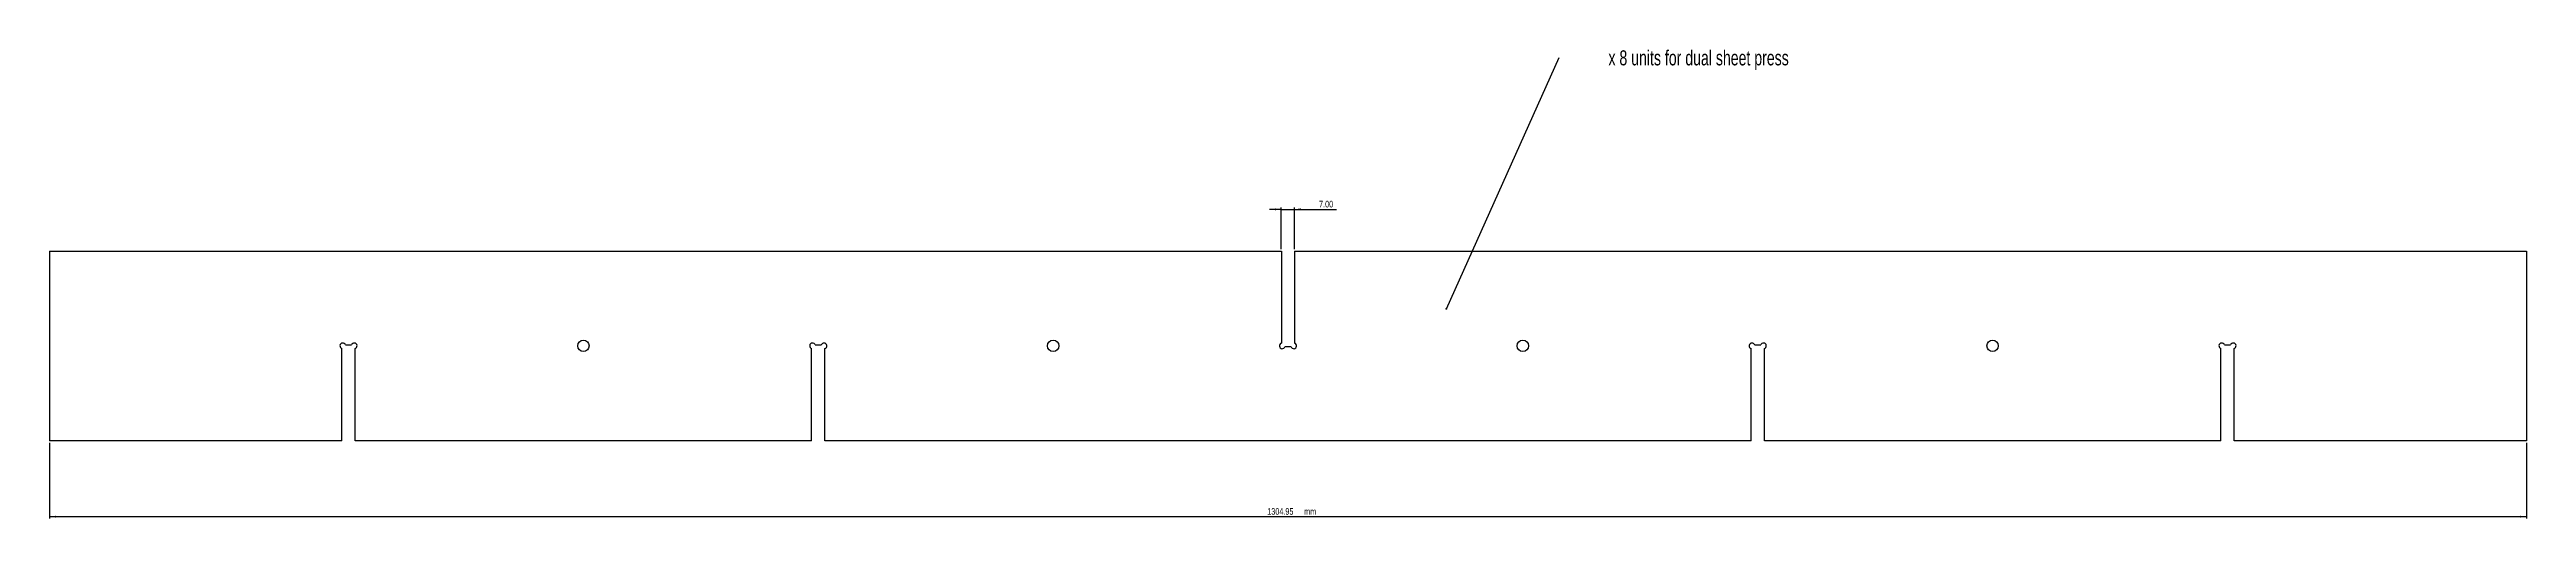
# Model space of a CAD drawing. Header units: millimetres. Extents: x 87 to 1392, y 151 to 398.
import ezdxf

# ---------------------------------------------------------------- set-up
doc = ezdxf.new("R2010")
doc.units = ezdxf.units.MM
doc.layers.add('DEFAULT', color=7, linetype='Continuous')
doc.styles.add('SLDTEXTSTYLE0', font='TXT', dxfattribs={"width": 0.75})
doc.styles.add('SLDTEXTSTYLE1', font='TXT', dxfattribs={"width": 0.7})
doc.dimstyles.new('SLDDIMSTYLE0', dxfattribs={"dimtxt": 3.5, "dimasz": 3.302, "dimexe": 0, "dimexo": 0.0625, "dimgap": 0.875, "dimtad": 1, "dimrnd": 1e-09, "dimzin": 12, "dimdsep": 46, "dimtxsty": 'SLDTEXTSTYLE0', "dimsah": 1, "dimcen": 0.09, "dimadec": 0, "dimazin": 3, "dimtfac": 1, "dimtofl": 0, "dimtmove": 0, "dimatfit": 3, "dimfxl": 1, "dimfrac": 2, "dimtolj": 1, "dimtzin": 12, "dimarcsym": 0})
doc.dimstyles.new('SLDDIMSTYLE1', dxfattribs={"dimtxt": 3.5, "dimasz": 3.302, "dimexe": 0, "dimexo": 0.0625, "dimgap": 0.875, "dimtad": 1, "dimrnd": 1e-09, "dimzin": 4, "dimdsep": 46, "dimtxsty": 'SLDTEXTSTYLE0', "dimsah": 1, "dimcen": 0.09, "dimadec": 0, "dimazin": 1, "dimtfac": 1, "dimtmove": 0, "dimatfit": 0, "dimfxl": 1, "dimfrac": 2, "dimtolj": 1, "dimtzin": 12, "dimarcsym": 0})
doc.dimstyles.new('SLDDIMSTYLE2', dxfattribs={"dimtxt": 0.18, "dimasz": 1.016, "dimexe": 0, "dimexo": 0.0625, "dimgap": 0, "dimtad": 0, "dimtih": 1, "dimtoh": 1, "dimdec": 0, "dimrnd": 1e-09, "dimzin": 0, "dimdsep": 46, "dimtxsty": 'Standard', "dimblk1": 'DOT', "dimblk2": 'DOT', "dimsah": 1, "dimcen": 0.09, "dimadec": 0, "dimazin": 0, "dimtfac": 1.016, "dimtdec": 0, "dimtofl": 0, "dimtmove": 0, "dimatfit": 3, "dimldrblk": 'DOT', "dimfxl": 1, "dimfrac": 2, "dimtolj": 1, "dimtzin": 0, "dimarcsym": 0})

# ---------------------------------------------------------------- blocks, each defined once
blk = doc.blocks.new('_D')
at = {"layer": 'DEFAULT'}
for p, q in [((86.6, 190.5), (86.6, 150.5)), ((1391.6, 190.5), (1391.6, 150.5)), ((86.6, 151.5), (1391.6, 151.5))]:
    blk.add_line(p, q, dxfattribs=at)
for points in [[(86.6, 151.5), (89.9, 151), (89.9, 152)], [(1391.6, 151.5), (1388.3, 152), (1388.3, 151)]]:
    blk.add_solid(points, dxfattribs=at)
at = {"layer": 'DEFAULT', "char_height": 3.5, "attachment_point": 1, "style": 'SLDTEXTSTYLE0'}
for s, insert in [('1304.95', (728.2, 156)), ('mm', (747.6, 156))]:
    blk.add_mtext(s, dxfattribs=dict(at, insert=insert))
blk = doc.blocks.new('_D_1')
at = {"layer": 'DEFAULT'}
for p, q in [((735.6, 313.5), (729.3, 313.5)), ((735.6, 292.5), (735.6, 314.5)), ((735.6, 313.5), (742.6, 313.5)), ((742.6, 292.5), (742.6, 314.5)), ((742.6, 313.5), (764.6, 313.5))]:
    blk.add_line(p, q, dxfattribs=at)
for points in [[(735.6, 313.5), (732.3, 314), (732.3, 313)], [(742.6, 313.5), (745.9, 313), (745.9, 314)]]:
    blk.add_solid(points, dxfattribs=at)
at = {"layer": 'DEFAULT', "insert": (755.5, 318), "char_height": 3.5, "attachment_point": 1, "style": 'SLDTEXTSTYLE0'}
blk.add_mtext('7.00', dxfattribs=at)
blk = doc.blocks.new('SW_NOTE_0')
at = {"layer": 'DEFAULT', "color": 0, "insert": (73.5, 3.7), "char_height": 7.938, "attachment_point": 2, "style": 'SLDTEXTSTYLE1'}
blk.add_mtext('x 8 units for dual sheet press', dxfattribs=at)
blk = doc.blocks.new('_Dot')
at = {"color": 0, "linetype": 'ByBlock', "lineweight": -2}
blk.add_line((-0.5, 0), (-1, 0), dxfattribs=at)
at = {"color": 0, "linetype": 'ByBlock', "const_width": 0.5}
blk.add_lwpolyline([(-0.25, 0, 1), (0.25, 0, 1)], format="xyb", close=True, dxfattribs=at)

msp = doc.modelspace()

# ---------------------------------------------------------------- linework, layer by layer
at = {"color": 7, "linetype": 'Continuous', "lineweight": 25}
for p, q in [((86.646, 291.535), (86.646, 191.535)), ((86.646, 291.535), (735.621, 291.535)), ((735.621, 291.535), (735.621, 242.949)), ((742.621, 291.535), (742.621, 242.949)), ((742.621, 291.535), (1391.596, 291.535)), ((1391.596, 291.535), (1391.596, 191.535)), ((240.646, 191.535), (240.646, 240.12)), ((242.561, 242.035), (245.732, 242.035)), ((247.646, 191.535), (247.646, 240.12)), ((488.134, 191.535), (488.134, 240.12)), ((490.048, 242.035), (493.22, 242.035)), ((495.134, 191.535), (495.134, 240.12)), ((740.707, 241.035), (737.535, 241.035)), ((983.109, 191.535), (983.109, 240.12)), ((985.023, 242.035), (988.194, 242.035)), ((990.109, 191.535), (990.109, 240.12)), ((1230.596, 191.535), (1230.596, 240.12)), ((1232.51, 242.035), (1235.682, 242.035)), ((1237.596, 191.535), (1237.596, 240.12)), ((240.646, 191.535), (86.646, 191.535)), ((488.134, 191.535), (247.646, 191.535)), ((983.109, 191.535), (495.134, 191.535)), ((1230.596, 191.535), (990.109, 191.535)), ((1391.596, 191.535), (1237.596, 191.535))]:
    msp.add_line(p, q, dxfattribs=at)
for centre in [(367.89, 241.535), (615.377, 241.535), (862.865, 241.535), (1110.352, 241.535)]:
    msp.add_circle(centre, 3, dxfattribs=at)
for centre, start, end in [((241.146, 241.535), 19.471221, 250.528779), ((247.146, 241.535), 289.471221, 160.528779), ((488.634, 241.535), 19.471221, 250.528779), ((494.634, 241.535), 289.471221, 160.528779), ((736.121, 241.535), 109.471221, 340.528779), ((742.121, 241.535), 199.471221, 70.528779), ((983.609, 241.535), 19.471221, 250.528779), ((989.609, 241.535), 289.471221, 160.528779), ((1231.096, 241.535), 19.471221, 250.528779), ((1237.096, 241.535), 289.471221, 160.528779)]:
    msp.add_arc(centre, 1.5, start, end, dxfattribs=at)

# ---------------------------------------------------------------- block references
at = {"layer": 'DEFAULT'}
msp.add_blockref('SW_NOTE_0', (881.95, 393.637), dxfattribs=at)

# ---------------------------------------------------------------- dimensions: what is measured, and where the dimension line sits
dim = msp.add_linear_dim(base=(742.621, 313.535), p1=(735.621, 291.535), p2=(742.621, 291.535), dimstyle='SLDDIMSTYLE1', dxfattribs=at)
dim.commit()
dim.dimension.update_dxf_attribs({"geometry": '_D_1', "text_midpoint": (760.057, 313.535), "dimtype": 160})
dim = msp.add_linear_dim(base=(1391.596, 151.535), p1=(86.646, 191.535), p2=(1391.596, 191.535), text='<>  mm', dimstyle='SLDDIMSTYLE0', dxfattribs=at)
dim.commit()
dim.dimension.update_dxf_attribs({"geometry": '_D', "text_midpoint": (742.273, 151.535), "dimtype": 160})

# ---------------------------------------------------------------- leaders
msp.add_leader([(822.556, 261.039), (881.95, 393.637)], dimstyle='SLDDIMSTYLE2', dxfattribs=at)

doc.saveas('drawing.dxf')
